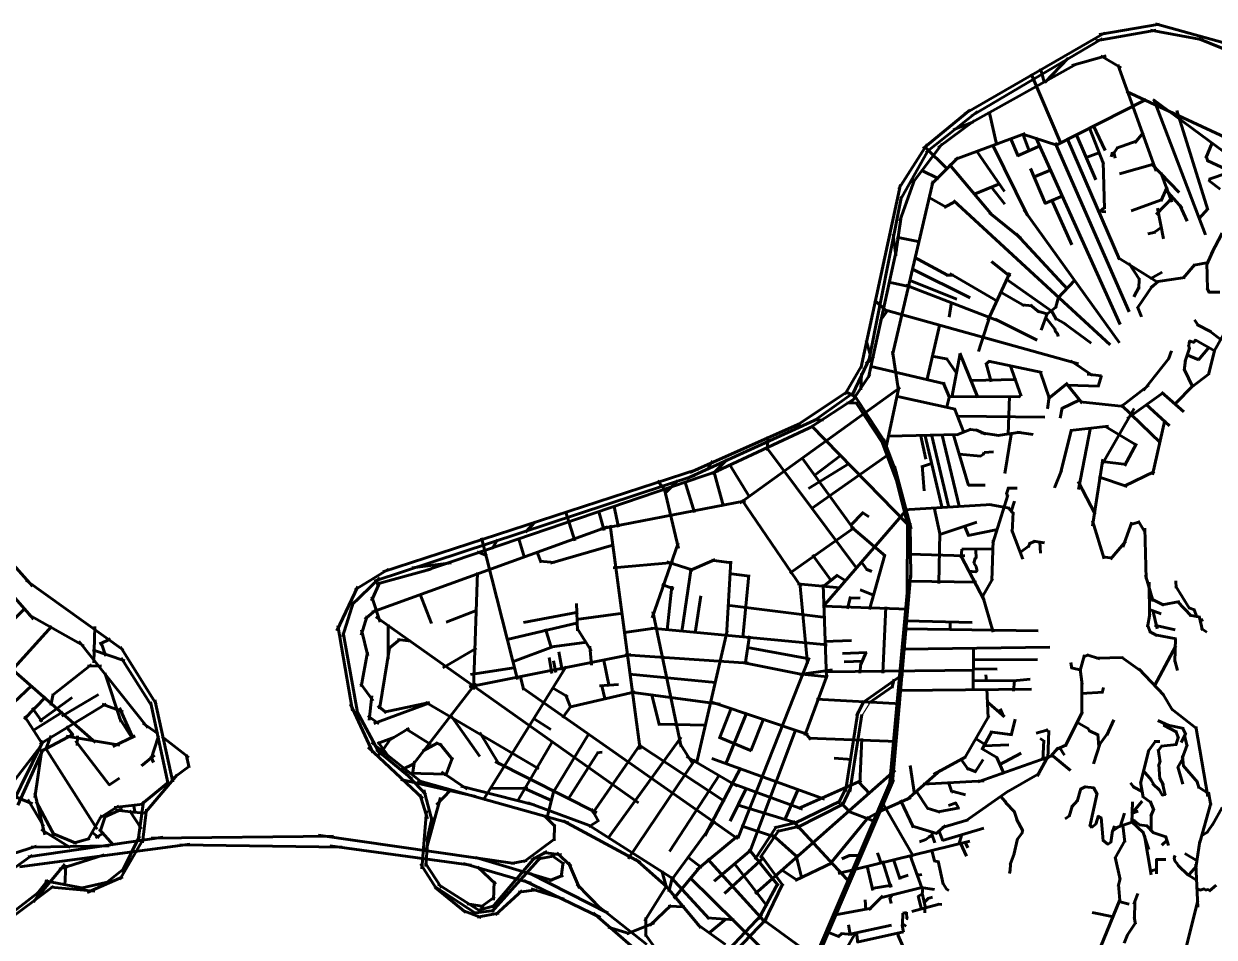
# Model space of a CAD drawing. Header units: inches. Extents: x 723419 to 759401, y 6910722 to 6968430.
# Drawn here: x 739445 to 743592, y 6944658 to 6947840 of the extents above; entities that cross this region are included whole.
import ezdxf

# ---------------------------------------------------------------- set-up
doc = ezdxf.new("R2010")
doc.units = ezdxf.units.IN
doc.header["$MEASUREMENT"] = 0
doc.layers.add('Linhas Axiais - Florianopolis', color=6, linetype='Continuous', lineweight=60)

msp = doc.modelspace()

# ---------------------------------------------------------------- linework, layer by layer
at = {"layer": 'Linhas Axiais - Florianopolis', "linetype": 'Continuous', "lineweight": 60}
for p, q in [((742721.9, 6947525.6), (743210.5, 6947808.6)), ((743179.4, 6947780.2), (743389.2, 6947818)), ((743191, 6947802.4), (743401.4, 6947838)), ((743370.1, 6947818), (743552.4, 6947783.8)), ((743387.6, 6947839.7), (743676.2, 6947759.5)), ((742745.9, 6947519.3), (743202.9, 6947788.3)), ((743536.2, 6947788.9), (744079.8, 6947567.1)), ((743001.3, 6947635.5), (743083.2, 6947720.3)), ((743096.1, 6947694.4), (743214.9, 6947728)), ((743267, 6947686.5), (743196.7, 6947728.3)), ((742738, 6947491.4), (743113.2, 6947700.7)), ((742986.1, 6947683.6), (743000.6, 6947632.5)), ((743389.9, 6947326), (743256.2, 6947697.8)), ((742953.7, 6947665.3), (743058.3, 6947420.3)), ((743823.3, 6947354.5), (743286.4, 6947603.6)), ((743039, 6947416), (743354.8, 6947576.3)), ((743378.8, 6947576.4), (743623.4, 6947395.1)), ((743561.7, 6947104.2), (743381.2, 6947575.9)), ((742577.2, 6947405), (742742, 6947539.6)), ((742586.9, 6947391.6), (742767, 6947533.8)), ((742807.5, 6947534.5), (742834.6, 6947415.5)), ((743569.3, 6947191.6), (743461.5, 6947537.7)), ((742630.2, 6947408.4), (742756.6, 6947503)), ((742681.8, 6947470.7), (742753.5, 6947498.2)), ((743155.7, 6947479.5), (743206.4, 6947351.9)), ((743169.5, 6947487), (743212.3, 6947397.8)), ((742933.5, 6947457.3), (742688.2, 6947366.8)), ((742908.9, 6947378.8), (742882.2, 6947441.6)), ((742924.8, 6947455.5), (743043.8, 6947417.1)), ((742947, 6947397.3), (742925.1, 6947456.3)), ((742970.5, 6947443.3), (743264.3, 6946792.4)), ((743080.9, 6947438), (743261.2, 6947018.4)), ((743111, 6947455.6), (743179.7, 6947296.4)), ((743251.5, 6947406.9), (743322.7, 6947432.1)), ((743314.8, 6947425.6), (743345, 6947461.1)), ((742491.7, 6947263.3), (742591.4, 6947420.3)), ((742497.6, 6947225.6), (742597.6, 6947402.9)), ((742539.6, 6947283), (742644.1, 6947421.9)), ((742582.4, 6947411.8), (742663.9, 6947332.7)), ((742861.2, 6947256), (742763.3, 6947397.1)), ((742819.3, 6947419.3), (742941.3, 6947171.9)), ((742905.9, 6947379.2), (742988.2, 6947415.4)), ((743294.8, 6946836.5), (743037.6, 6947424.5)), ((743145, 6947374.2), (743193.3, 6947391.3)), ((743232.7, 6947376), (743237.3, 6947391.3)), ((743244.6, 6947391.6), (743233.8, 6947386.4)), ((743246.9, 6947372.1), (743241.6, 6947391.7)), ((743242, 6947388.5), (743255.4, 6947409.8)), ((743584.4, 6947424.9), (743562.3, 6947371.5)), ((742606.5, 6947281.1), (742699.3, 6947373.6)), ((742818.3, 6947172.6), (742668.1, 6947351)), ((743204.5, 6947358.6), (743209, 6947195)), ((743261.6, 6947317.6), (743385.2, 6947352.4)), ((743469.5, 6947251.6), (743371.6, 6947353.1)), ((743563.2, 6947379.6), (743569.9, 6947359.8)), ((743566.8, 6947363.9), (743634, 6947332.4)), ((742570.5, 6947329.5), (742632.9, 6947299.9)), ((742951.6, 6947335.2), (743004.3, 6947212)), ((742962.6, 6947304.9), (743023.8, 6947331.2)), ((743405.6, 6947321.9), (743444, 6947218.4)), ((743639.5, 6947320), (743574.1, 6947299)), ((742360.9, 6946638.9), (742499.2, 6947280.2)), ((742470.8, 6946686), (742612.6, 6947293)), ((742496.8, 6947152.8), (742548.2, 6947299.1)), ((742753.2, 6947245.5), (742843.9, 6947282.6)), ((742862.7, 6947211.4), (742814.9, 6947272.1)), ((743405.4, 6947222.3), (743427.9, 6947270.7)), ((743479.4, 6947197.6), (743420.2, 6947263.7)), ((743573.7, 6947292.4), (743612.9, 6947263.3)), ((743577.3, 6947302.3), (743574.4, 6947290.5)), ((742387.3, 6946660), (742502, 6947238.6)), ((742658, 6947200.8), (742596.9, 6947235.9)), ((742650.8, 6947200.3), (742689.8, 6947220.5)), ((742683.1, 6947223.7), (743229.4, 6946721.5)), ((743001.3, 6947213.9), (743064.2, 6947240.6)), ((743024.6, 6947227.1), (743095.7, 6947069.4)), ((743302.4, 6947188), (743408.5, 6947226.2)), ((743388.9, 6947175.4), (743447, 6947236.2)), ((742918.4, 6947092.9), (742809, 6947181.5)), ((743261.9, 6946727.8), (742928.3, 6947192.1)), ((743214.2, 6947184.8), (743187.1, 6947186.6)), ((743210.3, 6947200.8), (743187.5, 6947180.3)), ((743415.2, 6947090.9), (743394.2, 6947198)), ((743497.8, 6947152.3), (743471.7, 6947207.5)), ((743571.1, 6947196.5), (743537.6, 6947160.8)), ((742481, 6947032.9), (742500.8, 6947168.5)), ((742473.4, 6947105.5), (742482.1, 6947030.9)), ((742565.9, 6947080), (742485, 6947096)), ((742901.3, 6947108.6), (743081.1, 6946914.9)), ((743360, 6947108.5), (743387.5, 6947114.3)), ((743380.3, 6947111.2), (743410.6, 6947132.1)), ((743619.1, 6947109.9), (743582, 6947039.4)), ((743565.6, 6947001.3), (743591.5, 6947058.7)), ((742387.7, 6946607.1), (742484.8, 6947053)), ((742546.4, 6947026.9), (742662.8, 6946963.7)), ((743255.7, 6947025.7), (743394.2, 6946939.4)), ((742741.7, 6946884.9), (742538.3, 6946986.4)), ((742879.9, 6946972.7), (742803.1, 6946805.9)), ((742816.3, 6947012.1), (742881.2, 6946959.1)), ((743331.4, 6946948.8), (743294.1, 6947006)), ((743409.8, 6946974.5), (743368.5, 6946951.2)), ((743524.6, 6947001.1), (743483.3, 6946953.3)), ((743521.3, 6946998.8), (743570.9, 6947008.7)), ((743565.9, 6947008.1), (743568, 6946915.6)), ((742533.9, 6946923.8), (742457.7, 6946939.8)), ((742695.5, 6946880.7), (742529.4, 6946947)), ((742657.8, 6946964.5), (742683.7, 6946964.5)), ((742671, 6946969.9), (742837.3, 6946872.4)), ((742865.9, 6946951.1), (743027.5, 6946837)), ((743046.2, 6946882.9), (743106.6, 6946946.5)), ((743329, 6946915.5), (743330.4, 6946953.6)), ((743370.9, 6946920.1), (743397.9, 6946942.8)), ((743388.7, 6946941), (743489.1, 6946956)), ((742517.7, 6946928.8), (742842.5, 6946804.3)), ((742846.2, 6946906.3), (742931.1, 6946857.3)), ((743039, 6946849), (743050.2, 6946891.8)), ((743311.2, 6946888.7), (743330.6, 6946924)), ((743324.5, 6946850.2), (743376.7, 6946926.7)), ((743567.1, 6946918.9), (743573.7, 6946903.8)), ((743571.5, 6946904.4), (743611.2, 6946904.4)), ((742408.1, 6946876.9), (742454.6, 6946835.1)), ((742668.7, 6946817.6), (742676.2, 6946869.8)), ((742921.7, 6946860.2), (742958.2, 6946856.8)), ((742950, 6946860.8), (742981.8, 6946835.6)), ((743008.7, 6946828.3), (743042.9, 6946855.2)), ((743337.8, 6946819.1), (743324.8, 6946853.9)), ((743591.3, 6946699.3), (743682.1, 6946860.4)), ((742428.5, 6946805), (742454.6, 6946842.4)), ((743118.3, 6946655.1), (742434.9, 6946845.1)), ((742770, 6946698.7), (742811.4, 6946825.1)), ((742974.8, 6946737.8), (742828.3, 6946810.3)), ((742976.1, 6946838.4), (743012.8, 6946828.4)), ((742988.8, 6946772.4), (743011.3, 6946832.6)), ((743037.2, 6946775.2), (743003.9, 6946817.9)), ((743022.3, 6946844.2), (743042.3, 6946808.3)), ((743074.6, 6946793.9), (743037.5, 6946814.4)), ((743523.2, 6946808.8), (743536.7, 6946787.2)), ((742590.4, 6946597.5), (742636.3, 6946793.1)), ((743039, 6946766.4), (743036.6, 6946777.2)), ((743047.2, 6946759), (743038.2, 6946767.8)), ((743162.8, 6946726.7), (743067, 6946798.5)), ((743581.3, 6946766.4), (743531.4, 6946792.6)), ((743615.3, 6946738.7), (743573.3, 6946771.9)), ((742379.2, 6946736.4), (742394.5, 6946684.6)), ((743047.8, 6946750.7), (743046.2, 6946760.4)), ((743502.6, 6946717.4), (743505.3, 6946736.1)), ((743504.8, 6946735.4), (743521.6, 6946729.1)), ((743519.3, 6946729.4), (743527.1, 6946739.2)), ((743525.5, 6946739.3), (743594.5, 6946699.6)), ((742405.9, 6946681.2), (742378.5, 6946655.3)), ((742492.3, 6946562.3), (742470.7, 6946699.1)), ((742608.7, 6946682.1), (742663.7, 6946672)), ((742677.2, 6946538.4), (742707.1, 6946691.5)), ((742768.7, 6946538), (742705.9, 6946691.9)), ((743432.5, 6946671.6), (743443.1, 6946700.4)), ((743505.4, 6946710.1), (743490.3, 6946664.6)), ((743537.7, 6946669), (743496.3, 6946686.7)), ((743505.1, 6946708.1), (743502.3, 6946720.7)), ((743573.5, 6946712.8), (743537, 6946668.6)), ((743572.2, 6946618), (743593.7, 6946705.2)), ((742305.1, 6946548.8), (742365.8, 6946651.7)), ((742331.5, 6946548.9), (742392.7, 6946678.1)), ((742652.7, 6946586.1), (742392.4, 6946647.4)), ((742658.6, 6946673.9), (742695.6, 6946621)), ((742795.4, 6946652.9), (742809.9, 6946665.5)), ((742797.2, 6946656.8), (742814.2, 6946592.2)), ((742992.1, 6946624.7), (742805.8, 6946664.4)), ((742881.2, 6946650.9), (742918.6, 6946542.8)), ((743168, 6946614.1), (743092.2, 6946665.1)), ((743433.8, 6946674.3), (743344.7, 6946562.2)), ((743491, 6946668.1), (743487.1, 6946631.6)), ((742329.9, 6946525.4), (742393.4, 6946618.7)), ((742361.1, 6946564.3), (742362.4, 6946621.8)), ((742742.5, 6946597.2), (742902.3, 6946600.7)), ((742985.3, 6946628.9), (743017.5, 6946533.2)), ((743149.4, 6946619.5), (743199.4, 6946613.5)), ((743187.2, 6946576.5), (743199, 6946615.1)), ((743486.7, 6946637.2), (743517.1, 6946573.6)), ((743510.8, 6946573.2), (743574.8, 6946621.3)), ((742497.7, 6946572.5), (741939.5, 6946169.9)), ((742132.9, 6946438.5), (742316, 6946559.7)), ((742195.9, 6946455.4), (742340.2, 6946557.9)), ((742305.7, 6946558.3), (742345.5, 6946539.4)), ((742446.4, 6946354.1), (742492.5, 6946573.3)), ((742646.9, 6946590.4), (742669.9, 6946537.7)), ((743080.2, 6946588.2), (743012.9, 6946533.4)), ((743075.1, 6946588.8), (743131.4, 6946517.9)), ((743190.9, 6946577.9), (743079.2, 6946580.4)), ((743266.7, 6946505.7), (743363.8, 6946580.8)), ((743485.7, 6946488.3), (743407.5, 6946556.9)), ((743453.6, 6946514.1), (743520.4, 6946581.5)), ((742183.5, 6946432), (742340.1, 6946534.8)), ((742312.2, 6946519.2), (742350.1, 6946518.7)), ((742444.7, 6946383.8), (742337, 6946547.5)), ((742343.5, 6946521), (742437.7, 6946378.2)), ((742689.7, 6946496.8), (742483.7, 6946542.3)), ((742669.6, 6946543.1), (742659.1, 6946501.3)), ((742914.3, 6946539.8), (742665.2, 6946540.9)), ((742873.3, 6946409.6), (742878.3, 6946542.7)), ((742918.4, 6946548.9), (742911.3, 6946537.8)), ((743010.8, 6946498.5), (743017.1, 6946540.1)), ((743123.5, 6946529.8), (743060.6, 6946500.1)), ((743124.2, 6946523.1), (743277.8, 6946506.2)), ((743414.4, 6946555.2), (743288.8, 6946464.8)), ((743436.3, 6946438.7), (743353.8, 6946515)), ((742687.4, 6946499.9), (742719.5, 6946415.7)), ((743062.2, 6946501.6), (743054.7, 6946466.2)), ((743198.7, 6946301.6), (743312.3, 6946500.1)), ((743404.8, 6946379.5), (743267.1, 6946512.2)), ((741754.4, 6946255.5), (742210.3, 6946463.8)), ((741764.7, 6946277.1), (742148.8, 6946447.8)), ((741841.7, 6946273.1), (742196.8, 6946439.3)), ((742526.7, 6946092.9), (742187.3, 6946440.9)), ((742196.6, 6946459.5), (742230.3, 6946459.6)), ((743002, 6946470), (742696.2, 6946472.9)), ((743090.2, 6946422.8), (743223.8, 6946437.7)), ((743118.4, 6946217.5), (743161.2, 6946433.3)), ((743210.3, 6946438.6), (743320.9, 6946371.5)), ((743376.2, 6946269.1), (743420, 6946458.8)), ((742036.3, 6946402.5), (742035.6, 6946353.6)), ((742439.2, 6946393.8), (742485.3, 6946274.4)), ((742455.4, 6946403.1), (742699.9, 6946409.1)), ((742586.6, 6946322.9), (742568.5, 6946409.1)), ((742644.1, 6946152.9), (742584, 6946409.1)), ((742606.5, 6946408.9), (742666.9, 6946154.2)), ((742642.2, 6946411.1), (742704.5, 6946154.9)), ((742735.5, 6946231.8), (742682.8, 6946411)), ((742695.1, 6946407.5), (742744.7, 6946427.2)), ((742739.6, 6946426.4), (742764.8, 6946424.4)), ((742760.7, 6946425.5), (742796.2, 6946410.7)), ((742841.3, 6946405.3), (742779.8, 6946414.7)), ((742837.4, 6946405.4), (742917.1, 6946417)), ((742861.7, 6946272.7), (742885.8, 6946415.6)), ((742961, 6946408.9), (742904.2, 6946417.6)), ((743055.6, 6946274.6), (743093.9, 6946426.7)), ((742030.2, 6946367.1), (742346.4, 6945942.1)), ((742486.6, 6946245.6), (742432.2, 6946388.3)), ((742790.3, 6946346.3), (742823.2, 6946348.8)), ((743321.1, 6946377.9), (743278.5, 6946300.2)), ((741844.4, 6946317.1), (741825.8, 6946286.4)), ((741844.2, 6946271.4), (741895.5, 6946322.5)), ((742334.5, 6946080.1), (742153.6, 6946329.6)), ((742178.3, 6946220.6), (742320.2, 6946308.4)), ((742457.4, 6946339.7), (742187.9, 6946150)), ((742197, 6946264.7), (742293.3, 6946338.4)), ((742571.7, 6946296.4), (742610, 6946309.4)), ((742702.9, 6946341), (742778.5, 6946333.8)), ((742777.2, 6946333.6), (742787.6, 6946340.4)), ((742787.1, 6946339.7), (742790.8, 6946346.6)), ((743167.7, 6946089.7), (743203.9, 6946323.2)), ((743285.8, 6946304.7), (743201.4, 6946314.6)), ((741782.5, 6946266.5), (740665, 6945898.4)), ((740695.3, 6945930.3), (741793.5, 6946288.1)), ((740838.3, 6945933.1), (741864.7, 6946282.6)), ((741848.4, 6946281.5), (741882.1, 6946157.9)), ((741901.8, 6946306.7), (741974.4, 6946189.5)), ((742536.1, 6946079.9), (742477.5, 6946298.9)), ((742581.8, 6946212.9), (742573.7, 6946301.1)), ((743034.9, 6946223.8), (743059.1, 6946284.2)), ((743278.4, 6946228.8), (743383.1, 6946279.6)), ((741652.3, 6946247.2), (741682.7, 6946212)), ((741722.9, 6946248.7), (741677.7, 6946204.1)), ((741747.1, 6946247), (741780.7, 6946137.2)), ((742482.6, 6946257.9), (742525.5, 6946088.8)), ((742794, 6946232.6), (742734.1, 6946232.9)), ((743117.2, 6946245.7), (743176.6, 6946131.9)), ((743188.6, 6946261.5), (743288.7, 6946228.1)), ((739474.9, 6945880.7), (739170, 6946220.8)), ((741675.4, 6946223), (741725.9, 6946011.9)), ((742872.5, 6946198.1), (742820.7, 6946030.8)), ((742874.7, 6946224.2), (742867.5, 6946201.1)), ((742867.5, 6946206.9), (742871.8, 6946194.3)), ((742905.5, 6946222.3), (742872, 6946222.3)), ((741364.9, 6946038.2), (741332.2, 6946142)), ((741467, 6946074.7), (741446.5, 6946144.6)), ((741958.5, 6946177.8), (741455.1, 6946080.3)), ((741500, 6946163.2), (741516.5, 6946086.8)), ((741945.7, 6946181.8), (742152.4, 6945878.3)), ((742229.7, 6945809.7), (742522.7, 6946150.5)), ((742510.2, 6946146.1), (742815.9, 6946165)), ((742615.6, 6946154.3), (742637.2, 6946058.4)), ((742808, 6946165), (742878.1, 6946152.1)), ((742892.5, 6946133), (742875.3, 6946153.3)), ((742895.4, 6946176.3), (742884.3, 6946140.3)), ((741225.8, 6946105.4), (741192.5, 6946069.1)), ((742323.8, 6946090.7), (742369.4, 6946138.6)), ((742388.1, 6946122.5), (742366.6, 6946137.7)), ((742521.8, 6945848.1), (742523.5, 6946102)), ((742764.3, 6946104.1), (742632.8, 6946059.1)), ((742887.9, 6946068.6), (742891.7, 6946138.6)), ((743168.1, 6946107.8), (743208.7, 6945976.3)), ((743273, 6946016.4), (743304.1, 6946103.9)), ((743299.9, 6946095.3), (743332.1, 6946104.8)), ((743326.3, 6946108.1), (743351.5, 6946067.5)), ((740657.4, 6945790.1), (741478.2, 6946087.3)), ((741487.7, 6946093.3), (741592, 6945311.9)), ((742113, 6945926.3), (742338.4, 6946084.7)), ((742445.4, 6945985.9), (742327.5, 6946087.5)), ((742534.4, 6945910.8), (742532.2, 6946099.8)), ((742632.1, 6945889.7), (742636.3, 6946066)), ((742736.6, 6946054.8), (742721.5, 6946090.7)), ((742734.7, 6946057.4), (742836.7, 6946077.8)), ((742925.2, 6945974.4), (742886.3, 6946075.6)), ((743349.5, 6946083.1), (743354.2, 6945906.4)), ((741039.2, 6946049.1), (741164.5, 6945555.6)), ((741075.8, 6946010.7), (741096.3, 6946043.4)), ((741189.1, 6945979.7), (741167.7, 6946048.9)), ((741279.8, 6945960.9), (741500.2, 6946024.2)), ((741724.3, 6946030.3), (741633.2, 6945770.4)), ((742817.2, 6945899.2), (742821.7, 6946040.5)), ((742913.8, 6945997.2), (742947.3, 6946021.6)), ((742943.7, 6946015.8), (742950.1, 6946032.5)), ((742947, 6946028.6), (742966.5, 6946037.6)), ((743000.8, 6946031.8), (742962.4, 6946037.1)), ((742986, 6945996.1), (742984.5, 6946035.6)), ((743230.4, 6945975.2), (743283.7, 6946036.9)), ((738956.6, 6945982.2), (739694.3, 6945336.7)), ((741024.4, 6946000.1), (741058.6, 6945986.6)), ((741232.4, 6946002.4), (741247.5, 6945962.2)), ((742192.8, 6945990.2), (742259.8, 6945897.1)), ((742444.5, 6945989.8), (742390.3, 6945798.9)), ((742723.1, 6945986), (742530.3, 6945992.3)), ((742712.9, 6946009.9), (742710.2, 6945979.4)), ((742710.3, 6945985.3), (742790.1, 6945832.4)), ((742712.3, 6946009.5), (742823, 6946010.2)), ((742754.5, 6945960.4), (742759.1, 6945977.9)), ((742757, 6945973.3), (742763.4, 6945981.6)), ((742761, 6946005.7), (742762.9, 6945978.1)), ((743203.1, 6945983), (743237.6, 6945977.7)), ((740597.5, 6945867.6), (740714.8, 6945940.1)), ((740672.6, 6945887.8), (740862.3, 6945940.4)), ((740797.2, 6945944.2), (740933, 6945961.9)), ((741242.7, 6945967.9), (741293.6, 6945963)), ((741498.4, 6945944.6), (741708.5, 6945963.1)), ((741776.5, 6945936), (741685, 6945965)), ((741769.6, 6945943.5), (741737.5, 6945722.5)), ((741762.9, 6945933.6), (741853.5, 6945973.2)), ((741840.8, 6945971.3), (741910.3, 6945962.4)), ((741907.7, 6945967.6), (741892.9, 6945708)), ((742360.9, 6945968.1), (742381.7, 6945938.5)), ((742379.5, 6945940.5), (742398.4, 6945932.3)), ((742753.7, 6945962.5), (742763.4, 6945946.6)), ((742759.3, 6945929.7), (742766, 6945935.7)), ((742765.7, 6945934.6), (742762.8, 6945948.1)), ((739338.2, 6945925.7), (739478.9, 6945766.1)), ((739792, 6945658.2), (739452.3, 6945901.4)), ((740583.9, 6945811.9), (740685.4, 6945910.3)), ((740656.4, 6945829.8), (740685.1, 6945895.2)), ((741025.5, 6945928.6), (741011.2, 6945520.7)), ((741900.6, 6945925), (741973.1, 6945915)), ((741971, 6945920.5), (741949.4, 6945702.3)), ((742280.5, 6945920.7), (742226.6, 6945877.7)), ((742275.2, 6945920.1), (742309, 6945898.7)), ((742535.2, 6945926.2), (742471.1, 6945195.5)), ((742763.3, 6945895.1), (742530.5, 6945898.2)), ((742760.7, 6945930.1), (742735.5, 6945933.4)), ((742783, 6945842.8), (742820.2, 6945907.4)), ((743352.4, 6945919.6), (743378.4, 6945827.4)), ((743365.3, 6945894.4), (743366.7, 6945777.2)), ((743458, 6945899.1), (743459.6, 6945874.3)), ((740608.4, 6945879.3), (740535.3, 6945725.6)), ((740865.2, 6945750.5), (740824.4, 6945855.6)), ((741667.9, 6945886.1), (741709, 6945871.7)), ((741701.7, 6945881.1), (741686.4, 6945726.9)), ((742140, 6945888.8), (742288.3, 6945875.1)), ((742147.6, 6945892), (742175.2, 6945611.2)), ((742229.6, 6945886.3), (742241, 6945560.2)), ((742358, 6945867.4), (742407.7, 6945847.7)), ((742460.4, 6945187.8), (742522.7, 6945870.2)), ((742783.4, 6945853.4), (742821.4, 6945720.5)), ((743457.1, 6945881.7), (743505.7, 6945803.1)), ((740554.9, 6945704.6), (740593, 6945826.2)), ((740685.9, 6945755.5), (740657, 6945844)), ((741370.2, 6945820.1), (741373.9, 6945725.6)), ((741802.9, 6945847.5), (741783.2, 6945718.1)), ((741895.3, 6945815), (742239.1, 6945771.7)), ((742526.8, 6945800.4), (742227.5, 6945811.4)), ((742324.7, 6945844.3), (742313.7, 6945802.3)), ((742357.9, 6945839.6), (742322.5, 6945838.9)), ((743372.3, 6945836.3), (743416.3, 6945814.5)), ((743410.1, 6945815.6), (743472.2, 6945827.4)), ((743464.2, 6945827.6), (743511.6, 6945777.2)), ((739312.7, 6945666.4), (739448.3, 6945803.2)), ((739461.9, 6945780.8), (739654.5, 6945673.4)), ((740619.7, 6945710.2), (740640.7, 6945777.3)), ((740633.2, 6945766.3), (740674.7, 6945800.4)), ((741585.7, 6945126.2), (740671, 6945773.7)), ((740916.6, 6945754.8), (741024, 6945796.6)), ((741185.2, 6945754), (741375.9, 6945790.4)), ((741368.7, 6945764.5), (741532.5, 6945787.1)), ((741636, 6945792.2), (741735.1, 6945321.3)), ((742447.5, 6945808.7), (742437.8, 6945577.1)), ((743367.3, 6945784.6), (743358.8, 6945738.3)), ((743406.9, 6945784.6), (743363.2, 6945800.2)), ((743378.2, 6945796.7), (743392.5, 6945732.1)), ((743503.6, 6945805.8), (743523, 6945798.8)), ((743505.7, 6945779.9), (743542.6, 6945773)), ((743520.1, 6945802.2), (743530.8, 6945773.6)), ((743538.8, 6945776.1), (743551.1, 6945726.4)), ((739400.2, 6945583.4), (739543.1, 6945741)), ((739689.1, 6945613.9), (739692.1, 6945740.2)), ((740590.3, 6945446.2), (740538.9, 6945743.2)), ((740621.8, 6945728.6), (740643.4, 6945637.6)), ((740714.2, 6945626.4), (740714, 6945747.5)), ((741128.4, 6945695.4), (741374.8, 6945752.8)), ((741262.4, 6945732.1), (741283.2, 6945663.7)), ((741370.8, 6945735.3), (741422.7, 6945654.8)), ((741537.6, 6945719.5), (741651.1, 6945735.8)), ((741630.4, 6945734.9), (742243.7, 6945675.9)), ((742516.6, 6945732.4), (742978.3, 6945725.3)), ((742748.6, 6945753.6), (742517.6, 6945759.8)), ((742672.2, 6945759.9), (742671.9, 6945726.6)), ((743358.7, 6945746.4), (743369.1, 6945718.4)), ((743455.7, 6945728.5), (743383.4, 6945744.6)), ((743553.1, 6945764.4), (743540, 6945758.2)), ((743566, 6945720.7), (743545.5, 6945734)), ((739636.4, 6945689.4), (739876.5, 6945387)), ((739708, 6945678.4), (739746.5, 6945697.1)), ((739730.9, 6945637.3), (739712.9, 6945686.5)), ((740609.8, 6945427.9), (740556.9, 6945719.9)), ((740715.7, 6945662.7), (740755.5, 6945696.5)), ((740746.1, 6945694.4), (740793.5, 6945689.7)), ((741275.7, 6945667.7), (741406, 6945686.1)), ((741788.5, 6945263.2), (741894.8, 6945725.3)), ((741972.7, 6945707.3), (741958.1, 6945607.9)), ((742328.6, 6945691), (742233.4, 6945688.3)), ((743366, 6945722.8), (743392, 6945708.8)), ((743385.6, 6945710.9), (743458.8, 6945697.1)), ((743457, 6945698.5), (743454.6, 6945616.7)), ((739684.7, 6945658.7), (739796.8, 6945620.4)), ((739907.2, 6945468.7), (739781.2, 6945669.7)), ((740642.1, 6945651.2), (740620, 6945529.9)), ((740720.2, 6945673.3), (740683.4, 6945451.8)), ((740904.6, 6945596.4), (741021.3, 6945664.6)), ((741147.2, 6945617.4), (741290.6, 6945670.8)), ((741308.6, 6945651.5), (741320.2, 6945588.5)), ((741416.4, 6945672), (741422.2, 6945606)), ((742180.7, 6945627.3), (741965.3, 6945666.8)), ((742296.5, 6945645.9), (742381.2, 6945649.9)), ((742379.5, 6945650.4), (742359.6, 6945606.1)), ((742510, 6945661.1), (743018.8, 6945668.2)), ((742751.7, 6945516), (742753.6, 6945668.8)), ((743384.1, 6945533.1), (743458.1, 6945673)), ((739543.6, 6945500.1), (739680.7, 6945607.6)), ((739667, 6945601.5), (739715.2, 6945603.1)), ((739891.4, 6945462.3), (739784.5, 6945630.6)), ((740996.5, 6945529.7), (741560.9, 6945642.9)), ((741274.6, 6945632.1), (741283.8, 6945576.5)), ((741290.1, 6945620.3), (741298, 6945580.3)), ((741464.6, 6945627.8), (741483.6, 6945531.3)), ((741539.3, 6945641.4), (741969.7, 6945612.1)), ((742180.4, 6945631.4), (741931.8, 6945001.8)), ((741947.9, 6945615.3), (742163, 6945571.6)), ((742303.1, 6945617.4), (742367.6, 6945619.8)), ((742361, 6945610.7), (742357, 6945577.3)), ((742975.6, 6945625.5), (742751.7, 6945624.1)), ((743092, 6945614.4), (743095.9, 6945593.2)), ((743124.8, 6945587.5), (743139.5, 6945641.4)), ((743136.5, 6945634.8), (743153.6, 6945641.5)), ((743147.3, 6945641.6), (743192.9, 6945627.5)), ((743181.3, 6945629.6), (743274.6, 6945631.8)), ((743268.5, 6945633.4), (743341.8, 6945581.3)), ((743454.2, 6945622.1), (743463.2, 6945586.8)), ((739727.6, 6945578.6), (739783.6, 6945406.5)), ((741000.7, 6945573), (741158.8, 6945597.6)), ((741334.5, 6945600.4), (741045.1, 6945135.7)), ((741174.3, 6945568.4), (741186.4, 6945518.6)), ((741554.7, 6945574.7), (741854.8, 6945545)), ((742144.4, 6945574.8), (742243.9, 6945565.4)), ((742146.4, 6945573.2), (742262, 6945588.8)), ((742243.8, 6945570.7), (742165.9, 6945360)), ((742237.2, 6945582.6), (742756.7, 6945588.3)), ((742507.9, 6945574.7), (742363.3, 6945471.8)), ((742835.1, 6945591.2), (742751.8, 6945593.1)), ((742796.1, 6945572), (742798.3, 6945549.9)), ((743094.5, 6945596.2), (743127.7, 6945588.6)), ((743124.7, 6945591.8), (743131.3, 6945538.1)), ((743329, 6945592.2), (743416.2, 6945501.1)), ((739204.3, 6945283.2), (739474.1, 6945535.3)), ((740618.3, 6945542), (740662, 6945481.8)), ((740799.9, 6945258.8), (741019.7, 6945542.7)), ((741931.8, 6945000.3), (741182.5, 6945526.8)), ((741287, 6945527), (741340.1, 6945494.9)), ((741515.9, 6945538.2), (741450, 6945533.2)), ((741456.9, 6945537.7), (741470.4, 6945485)), ((742386.1, 6945471.9), (742472.8, 6945532.6)), ((742477.1, 6945556.2), (742468.8, 6945525.9)), ((742955.3, 6945521.4), (742495.8, 6945517.7)), ((742902.4, 6945551.7), (742750, 6945551)), ((742804.3, 6945420.6), (742799.3, 6945524)), ((742950.8, 6945556.2), (742892.2, 6945550.9)), ((742895.5, 6945552.4), (742892.3, 6945514.9)), ((743130.1, 6945435), (743130.8, 6945549.5)), ((743206.4, 6945527.5), (743200.9, 6945509)), ((739446.3, 6945417.3), (739521.3, 6945495.2)), ((739613, 6945492.7), (739499, 6945409.9)), ((739538.8, 6945464.8), (739547.3, 6945506)), ((739577.6, 6945427.3), (739704.6, 6945502.8)), ((739947.2, 6945190.9), (739885.8, 6945478.1)), ((739964.5, 6945198.5), (739901.2, 6945484.5)), ((740657.5, 6945499.2), (740647.8, 6945414.5)), ((741331.8, 6945503.5), (741351, 6945457.1)), ((741344.8, 6945459.7), (741574.7, 6945512.3)), ((741559.4, 6945511.1), (741870.6, 6945469.5)), ((741631.5, 6945505.6), (741659.4, 6945395.9)), ((742206.4, 6945486.6), (742499.9, 6945471.3)), ((742346.1, 6945429.3), (742372.8, 6945481.2)), ((742799.2, 6945478.5), (742861.2, 6945425.2)), ((743129.1, 6945507), (743204.3, 6945512)), ((743414, 6945503.8), (743446.5, 6945449.2)), ((739474.1, 6945456.7), (739508.6, 6945408.7)), ((739475, 6945377), (739581.3, 6945442.4)), ((739500.6, 6945330.8), (739732.3, 6945471.1)), ((739717.7, 6945470.1), (739790.8, 6945443)), ((739778.5, 6945457), (739825.6, 6945349.6)), ((740582.8, 6945469.2), (740660.8, 6945300.8)), ((740687.6, 6945291.6), (740603.6, 6945447.7)), ((740664.7, 6945402), (740859.5, 6945474)), ((740678.7, 6945464), (740708, 6945439.1)), ((740698.7, 6945441.9), (740857.9, 6945476)), ((741239.1, 6945244), (740844.5, 6945477.2)), ((741321.3, 6945421.7), (741353, 6945465.5)), ((742177, 6945363.6), (741841.7, 6945476.5)), ((741867.8, 6945350.9), (741910, 6945458.2)), ((741890.3, 6945261.8), (741964, 6945440.8)), ((742350.7, 6945442.3), (742306.9, 6945165.7)), ((742845.9, 6945452.9), (742857.7, 6945427.2)), ((743072.7, 6945323.6), (743132.6, 6945442.7)), ((743443.7, 6945452.4), (743529.7, 6945384.7)), ((739447.9, 6945427.9), (739510.2, 6945330.8)), ((739822.3, 6945351.2), (739775.6, 6945424.4)), ((739859.8, 6945403.3), (739912.7, 6945366.4)), ((740643.1, 6945428.9), (740682.1, 6945401.6)), ((741033.6, 6945286.8), (740929.6, 6945433.7)), ((741280.6, 6945381.6), (741218.8, 6945420.9)), ((741656.4, 6945400), (741821, 6945396.9)), ((741977.1, 6945307.1), (742022.9, 6945420.9)), ((742322.1, 6945164), (742363.7, 6945433.8)), ((742807.3, 6945430.5), (742724.5, 6945284.9)), ((742898.4, 6945417.5), (742884.5, 6945360.9)), ((743112.7, 6945406.9), (743154.2, 6945383.2)), ((743242.3, 6945415.1), (743217, 6945361.7)), ((743395.6, 6945413.3), (743433.3, 6945394.9)), ((743414.4, 6945394.7), (743424.7, 6945400.4)), ((743461.2, 6945372.7), (743414.5, 6945396.6)), ((743425, 6945397.4), (743485.2, 6945385.2)), ((739504, 6945305), (739617.8, 6945365.7)), ((739519.9, 6945310.2), (739540.6, 6945360.6)), ((739592.6, 6945358.3), (739779.9, 6945326.5)), ((739593, 6945391.5), (739617.3, 6945361.7)), ((739631.5, 6945359.1), (739631.1, 6945326.2)), ((739755.6, 6945322.1), (739832.4, 6945358.8)), ((739887.1, 6945276.3), (739914.4, 6945358.3)), ((739926.1, 6945356.9), (740019.2, 6945284.2)), ((740677.4, 6945332.5), (740736.3, 6945354.5)), ((740716.5, 6945343.6), (740787, 6945386.1)), ((740776.2, 6945383.4), (740862.3, 6945329.6)), ((741033.5, 6945370.4), (741100.9, 6945259.4)), ((741288.7, 6945162), (741414.6, 6945368.5)), ((741479.7, 6945001.4), (741734.3, 6945354.5)), ((741979.8, 6945307.5), (741865.9, 6945355.2)), ((742134.5, 6945382.5), (741972.9, 6944952.1)), ((742164.9, 6945371.9), (742185.9, 6945346.7)), ((742782.5, 6945310.8), (742816.7, 6945374.7)), ((742889.4, 6945362.7), (742810.2, 6945373.6)), ((742971.5, 6945368.9), (743013.6, 6945380.3)), ((743005.4, 6945381), (743017.2, 6945372.3)), ((743012, 6945278.8), (743015.5, 6945378)), ((743151.5, 6945386), (743158.3, 6945374.9)), ((743154.6, 6945378.4), (743188.5, 6945362)), ((743186.6, 6945364.6), (743190.2, 6945320.7)), ((743220.3, 6945367.1), (743189.5, 6945325.6)), ((743467.2, 6945350.5), (743457.8, 6945376.6)), ((743458.3, 6945327.2), (743466.8, 6945357.1)), ((743492.9, 6945368.3), (743476.7, 6945336.3)), ((743481.5, 6945386.8), (743493.1, 6945364.4)), ((743487.8, 6945358.9), (743497.5, 6945322.8)), ((743527.2, 6945391.6), (743569.1, 6945148.6)), ((739506.5, 6945326.6), (739390.1, 6945176.3)), ((739512.4, 6945341.8), (739396.1, 6945105.8)), ((739512.1, 6945313.3), (739423.9, 6945117.3)), ((739518.8, 6945318.3), (739700.1, 6945034.5)), ((739742.9, 6945187.4), (739624.8, 6945341.4)), ((740834.7, 6945140.8), (740644.9, 6945320.2)), ((740655.9, 6945336.6), (740833.6, 6945195.3)), ((740719.9, 6945281.6), (740678.7, 6945338.7)), ((740722.8, 6945348.5), (740695.5, 6945309.4)), ((740887.7, 6945334.6), (740834.1, 6945305.8)), ((740880.5, 6945334.5), (740901.1, 6945326.5)), ((740893.6, 6945332), (740939.4, 6945276.3)), ((741164.7, 6945131.6), (741288.1, 6945341.5)), ((741425.5, 6945088.7), (741592.7, 6945330.2)), ((741886.5, 6945130.5), (741587.1, 6945328.2)), ((741728.7, 6945334.6), (741775.2, 6945261.8)), ((742178.7, 6945351.8), (742487, 6945339.5)), ((742364.3, 6945350.5), (742357.7, 6945192.2)), ((742801.2, 6945324.5), (742760.4, 6945350.3)), ((742834.7, 6945284.3), (742783.1, 6945313.9)), ((742875.8, 6945327.9), (742788.9, 6945324.6)), ((742985.6, 6945350.3), (742999.1, 6945340.5)), ((742997.6, 6945344.8), (742994.9, 6945273.4)), ((743021.2, 6945287), (743047.8, 6945317.4)), ((743041.5, 6945312.3), (743077.1, 6945328.1)), ((743069.9, 6945292.2), (743052.8, 6945319.1)), ((743171.2, 6945261.8), (743193.9, 6945334)), ((743360.9, 6945303.5), (743386.5, 6945340.5)), ((743402.7, 6945339.5), (743382.6, 6945339.5)), ((743396, 6945307.6), (743408.7, 6945324.4)), ((743403.3, 6945267.5), (743396.6, 6945313)), ((743405.7, 6945322.8), (743461, 6945329.5)), ((743497.3, 6945328.2), (743479.5, 6945280.7)), ((739483.4, 6945143.2), (739507.8, 6945311.3)), ((739854.6, 6945254.4), (739899.9, 6945292.5)), ((739896.5, 6945266.8), (739887.6, 6945288.9)), ((740010.3, 6945294.2), (740021.5, 6945247.4)), ((740673, 6945310.1), (740796.3, 6945209)), ((740806.3, 6945271), (740798.8, 6945225.9)), ((740937.7, 6945283.7), (740913.7, 6945218.7)), ((741340.6, 6945138.5), (741446.2, 6945302.8)), ((741440.8, 6945300.6), (741459.3, 6945302.6)), ((741549.8, 6944930.7), (741783.1, 6945276.8)), ((741753.2, 6945287.6), (741929.8, 6945184.4)), ((742234, 6945138.8), (741841.8, 6945280.9)), ((742267.4, 6945282.1), (742329.8, 6945277.4)), ((742726.4, 6945286.7), (742613.9, 6945224.9)), ((742707.8, 6945280.6), (742735.9, 6945240.8)), ((742787.3, 6945276.5), (742758.1, 6945232.2)), ((742769, 6945198.6), (743026.5, 6945290.2)), ((742832.8, 6945286.1), (742859.5, 6945225.4)), ((742919.1, 6945298.7), (742842.4, 6945258.7)), ((743013.4, 6945289), (742974.9, 6945219.3)), ((743090.6, 6945238.1), (743024, 6945294.5)), ((743334.8, 6945193.9), (743363.5, 6945310.3)), ((743397.2, 6945252.3), (743403.6, 6945272.4)), ((743464.1, 6945248.1), (743482.7, 6945279.9)), ((743480.7, 6945289.7), (743485.1, 6945252.1)), ((739965.2, 6945211.8), (740022.9, 6945254.4)), ((740803.8, 6945262.2), (740762.8, 6945241.6)), ((740845.8, 6945154.5), (740768.8, 6945235.8)), ((740989, 6945173.3), (740899.7, 6945233.6)), ((741440.7, 6945091.6), (741087, 6945270.3)), ((741943.1, 6945249.5), (741816.8, 6945011.3)), ((742479.7, 6945239.7), (741993.1, 6944809.5)), ((742521.2, 6945136.1), (742637.6, 6945239.6)), ((742532.7, 6945256), (742547, 6945156.5)), ((742730.3, 6945247.1), (742761.3, 6945233.8)), ((742867, 6945162.4), (742984.6, 6945229.3)), ((743344.2, 6945238.9), (743372.6, 6945205.4)), ((743402.5, 6945207.9), (743398.4, 6945261)), ((743482.6, 6945191.2), (743464.3, 6945251.9)), ((743482.9, 6945256.2), (743533, 6945198.3)), ((739778.5, 6945212.2), (739741.2, 6945187.6)), ((739851.9, 6945117.5), (739949.5, 6945198.3)), ((739978.7, 6945223.9), (739864.6, 6945087.7)), ((740758.4, 6945207.2), (741019.1, 6945148.2)), ((740784.6, 6945228.9), (740915, 6945226)), ((741342.7, 6945056.2), (740815.8, 6945203.5)), ((741694.4, 6944956.9), (741868.1, 6945223.1)), ((742156.9, 6945104.2), (741906.1, 6945195.2)), ((742143.4, 6945106), (742363.1, 6945203.4)), ((742198.9, 6944580.9), (742463.8, 6945200)), ((742205.6, 6944575.7), (742474, 6945206.2)), ((742352.7, 6945199.7), (742392.4, 6945157.2)), ((742577.7, 6945190.5), (742789.7, 6945202.8)), ((742666, 6945197.4), (742677.6, 6945162.9)), ((743299.6, 6945195.4), (743312.4, 6945178.5)), ((743343.7, 6945146.1), (743335, 6945198.3)), ((743370.2, 6945209.6), (743382, 6945187)), ((743377.1, 6945192.9), (743402.4, 6945169.2)), ((743415.3, 6945187.1), (743401, 6945212.9)), ((743420.5, 6945152.8), (743411.9, 6945193.9)), ((743531.3, 6945202.2), (743539.6, 6945176.2)), ((739394.2, 6945155.8), (739474.9, 6945123)), ((739483.6, 6945159.1), (739518.7, 6945014.4)), ((740851.6, 6945070.6), (740823.9, 6945156.2)), ((740866.9, 6945061.8), (740838.1, 6945170.7)), ((740930.9, 6945170.2), (740882.8, 6945119.2)), ((741222.4, 6945119.3), (740967.1, 6945184.6)), ((741201.1, 6945175.5), (741068, 6945177.6)), ((741285.9, 6945133.3), (741184.8, 6945178.5)), ((741292.9, 6945173.1), (741268.5, 6945075.2)), ((741905.7, 6945061.8), (741962.3, 6945177.9)), ((742096.2, 6945066.5), (742143.1, 6945176.4)), ((742281.7, 6945122.7), (742312.4, 6945182.7)), ((742295.4, 6945115.6), (742324.8, 6945176.9)), ((742552.4, 6945169.1), (742595, 6945104.1)), ((742676.8, 6945163.3), (742683.4, 6945165.6)), ((742724.8, 6945154.1), (742681.9, 6945165.5)), ((742726.5, 6945062.7), (742874.1, 6945167)), ((742846.8, 6945149.3), (742864.8, 6945130)), ((743114.2, 6945130.5), (743127.2, 6945175.9)), ((743125.5, 6945173.3), (743144.2, 6945182.8)), ((743140.9, 6945182.1), (743173.6, 6945178)), ((743183.6, 6945159.8), (743158.1, 6945043.8)), ((743171.5, 6945179.2), (743183.8, 6945156)), ((743307.7, 6945182.5), (743341.9, 6945163.8)), ((743371.3, 6945126.8), (743340.1, 6945149.7)), ((743397.2, 6945176.2), (743411.6, 6945151.6)), ((743408.9, 6945153.1), (743421.7, 6945155.1)), ((743536.2, 6945181.9), (743575.7, 6945156.1)), ((743571.9, 6945162.6), (743580.2, 6945117.2)), ((739514.6, 6945043.8), (739459, 6945138.1)), ((739488.1, 6945130.9), (739552.2, 6945011.3)), ((739708.7, 6945072.6), (739775.8, 6945115.8)), ((739725.4, 6945075.8), (739788.3, 6945105.2)), ((739759.2, 6945109.6), (739859.7, 6945120.9)), ((739832.8, 6945089.2), (739827.3, 6945120.9)), ((739843.1, 6944996.1), (739862.1, 6945130.3)), ((740896.8, 6945144.2), (740846.6, 6944962.5)), ((741424.8, 6945043.1), (741201.6, 6945125.8)), ((741422.5, 6945105.1), (741447.7, 6945059.3)), ((742139.1, 6945055.2), (741930, 6945119.5)), ((742291.1, 6945132.8), (742128.5, 6945053.8)), ((742136.2, 6945039.3), (742301.7, 6945122.5)), ((742292.6, 6945125.4), (742322.6, 6945093.3)), ((742423.7, 6945094.5), (742534.5, 6945144.1)), ((742543.7, 6944939.2), (742436.5, 6945125.8)), ((742498.6, 6945135.4), (742543.8, 6945039.8)), ((742591.7, 6945106.9), (742636.7, 6945093.7)), ((742629.5, 6945094.2), (742703.9, 6945108)), ((742666.4, 6945116.4), (742693.2, 6945126.3)), ((742690.7, 6945127.1), (742702.2, 6945106.8)), ((742863.4, 6945132.1), (742867.6, 6945122.8)), ((742866, 6945125.5), (742896.3, 6945094.8)), ((743086.6, 6945078.9), (743098.2, 6945118.3)), ((743094.2, 6945111), (743116.8, 6945134.9)), ((743340.6, 6945132.1), (743303.7, 6945088.2)), ((743306.8, 6945130), (743305, 6945056.5)), ((743381.2, 6945100), (743368.7, 6945131.5)), ((743370.9, 6945079.4), (743381.2, 6945104.8)), ((743579.9, 6945124.3), (743541.2, 6944987.8)), ((743618.9, 6945109.8), (743585.8, 6945049.7)), ((739668.3, 6944996.8), (739716.5, 6945082.6)), ((739710.4, 6945026.1), (739729.9, 6945081.3)), ((739763.9, 6945100.4), (739861.5, 6945089.8)), ((739854.5, 6945035.6), (739813.3, 6945099.3)), ((739858.2, 6944986.4), (739872.3, 6945103.8)), ((740848, 6945098.4), (740831, 6944896.2)), ((740849.2, 6944993.9), (740867.3, 6945076.6)), ((741296.4, 6945043.6), (741258.1, 6945082)), ((741593.5, 6944918), (741323.9, 6945063.2)), ((741448.7, 6945065.6), (741413.3, 6945042.5)), ((741700.4, 6944854.9), (741852.5, 6945063.5)), ((742387.7, 6945076.6), (742254, 6944913)), ((742315.4, 6945097.5), (742407.1, 6945062.6)), ((742378.4, 6945069.1), (742419.3, 6945092.2)), ((742734.5, 6945066.5), (742644.1, 6945039.6)), ((742895.1, 6945096.9), (742904.9, 6945065.3)), ((742903.3, 6945068.6), (742924.6, 6945028.6)), ((743071.9, 6945070.8), (743088.6, 6945081.5)), ((743179.1, 6945051.4), (743188.8, 6945081.9)), ((743186.7, 6945079.6), (743199.4, 6945073.1)), ((743198.3, 6945075.4), (743204.6, 6944994.1)), ((743278.5, 6945090.2), (743264, 6945041.8)), ((743327, 6945096.6), (743303.9, 6945089.2)), ((743304.4, 6945070.4), (743333.3, 6945048.2)), ((743372.2, 6945028.1), (743372.2, 6945086.9)), ((739505.6, 6945033), (739606.4, 6944970.2)), ((739680.3, 6945024.7), (739707.6, 6945004.3)), ((739757.2, 6944978.5), (739707.6, 6945034.3)), ((741294.1, 6945050.5), (741292.1, 6944993.9)), ((741710, 6944858.4), (741413.3, 6945048.2)), ((741944, 6945046.3), (742063.6, 6945006.3)), ((742066.3, 6945043.6), (741991.4, 6944928.7)), ((742076, 6945032.5), (742010, 6944934.7)), ((742058.2, 6945038.6), (742140.7, 6945058.2)), ((742067.7, 6945026), (742149.6, 6945044.2)), ((742324.5, 6944845.6), (742124.6, 6945061.7)), ((742624.9, 6945018.9), (742537.3, 6945045.8)), ((742606.6, 6945010.2), (742612, 6945026.2)), ((742622.4, 6945017.7), (742655.9, 6945047.4)), ((742632.5, 6945029.5), (742646.3, 6944993.2)), ((742644.7, 6944994.4), (742789.2, 6945038.2)), ((742923.3, 6945032.3), (742922.3, 6945018.9)), ((743157.8, 6945047.8), (743165.5, 6945040.3)), ((743163.8, 6945040.6), (743180.3, 6945053.4)), ((743232, 6944987.7), (743237.1, 6945028.9)), ((743235.7, 6945026.7), (743266.7, 6945046.8)), ((743244.8, 6945045.7), (743235.9, 6945022.7)), ((743251.7, 6945039.5), (743319, 6945063.2)), ((743280.7, 6944989.5), (743272.9, 6945048.6)), ((743345.1, 6945021.1), (743303.4, 6945060.8)), ((743330.2, 6945049.2), (743358.6, 6945045.8)), ((743363.7, 6944963.1), (743342.7, 6945025.7)), ((743355.2, 6945047.3), (743380.3, 6945021)), ((743377.8, 6945022.2), (743423.4, 6945008)), ((743547.5, 6945011.6), (743569.7, 6945025.3)), ((743565.5, 6945022), (743590.7, 6945057.1)), ((740024.6, 6944982.1), (739429.4, 6944903.4)), ((739930.1, 6945006.7), (739460.2, 6944938.3)), ((739542.6, 6945020.6), (739630, 6944983.8)), ((739616.3, 6944985.7), (739674.7, 6945002)), ((739695.2, 6945003.8), (739723.3, 6945021.3)), ((739779.9, 6944859.4), (739863.2, 6945002.5)), ((739785.9, 6944884.5), (739848.1, 6945009.9)), ((740523.7, 6945010.2), (739888.8, 6945003.3)), ((740469.8, 6945013.7), (741155.3, 6944914.7)), ((740845.3, 6944904), (740853.3, 6945018)), ((741295.9, 6945001.4), (741186.4, 6944920.3)), ((741789.8, 6944892.4), (741932.6, 6945011.1)), ((742054, 6945012.9), (742142.3, 6944934.8)), ((742281.9, 6944879.5), (742740.7, 6944991.9)), ((742564.4, 6944989.8), (742586.9, 6944998.4)), ((742585.5, 6944997.5), (742597.4, 6945006.9)), ((742595.8, 6945006), (742610.6, 6945012.8)), ((742607.9, 6945016.3), (742618, 6944987.2)), ((742713, 6945016.1), (742701.6, 6944980.6)), ((742728.2, 6944940.4), (742708.3, 6944985.5)), ((742732.9, 6944969.6), (742724, 6944989.2)), ((742906.7, 6945000.9), (742894, 6944945.4)), ((742923.1, 6945021.1), (742905.8, 6944998.9)), ((743203.3, 6944996.3), (743221.8, 6944980.6)), ((743219.8, 6944980.5), (743233.8, 6944989.9)), ((743245.9, 6944932.6), (743281.9, 6944996.4)), ((743372.4, 6944875.4), (743348.2, 6945011.9)), ((743409.5, 6944978.9), (743427.4, 6944996.3)), ((743421.5, 6945010.6), (743432.6, 6944977.6)), ((743541.9, 6944991.9), (743527.4, 6944899.9)), ((738789.5, 6944454.6), (739474.5, 6944943.9)), ((739376.9, 6944938.5), (739488.7, 6944974.8)), ((739470, 6944971.6), (739742.7, 6944976.6)), ((739568.6, 6944894.9), (739724.5, 6944945)), ((740553.9, 6944971.8), (739988.8, 6944979.9)), ((740511, 6944975.8), (741002.7, 6944909.2)), ((741267.8, 6944956.1), (741211.8, 6944926.8)), ((741232.3, 6944929.2), (741296.3, 6944941.5)), ((741253.6, 6944953.5), (741317.6, 6944944.5)), ((741280.4, 6944944.3), (741327.1, 6944912.9)), ((741301.3, 6944951.4), (741351.1, 6944905.4)), ((741849.9, 6944853.5), (741978.9, 6944962)), ((741970.6, 6944964), (742074.2, 6944837)), ((742012.6, 6944943.1), (742090.2, 6944836.3)), ((742134.3, 6944945.5), (742154.8, 6944862.6)), ((742294.5, 6944930.5), (742321.1, 6944942.6)), ((742319, 6944942.3), (742356.2, 6944942.6)), ((742419.1, 6944951.8), (742432.2, 6944912.4)), ((742572.6, 6944829.7), (742532.2, 6944942.9)), ((742608.3, 6944960.9), (742616.8, 6944922.4)), ((742881.2, 6944911.7), (742894.6, 6944947.8)), ((743455.7, 6944942.8), (743452.5, 6944935.9)), ((743489.3, 6944949.8), (743531.9, 6944924.4)), ((739478.7, 6944780.9), (739588.2, 6944912.2)), ((739591.3, 6944908.4), (739587.3, 6944836.7)), ((740827.2, 6944913.2), (740882.9, 6944826.3)), ((740899.7, 6944829.7), (740843.5, 6944917.3)), ((741212.5, 6944845.7), (740976, 6944914.9)), ((741286.5, 6944855.1), (741019.3, 6944935.6)), ((741025.2, 6944903.5), (741089.2, 6944842.9)), ((741245, 6944936.1), (741074.8, 6944746.2)), ((741075.9, 6944761), (741225, 6944935.3)), ((741142.8, 6944914.8), (741197.4, 6944925.6)), ((741323.8, 6944919.9), (741316.3, 6944866.6)), ((741342.8, 6944917.8), (741381, 6944829.1)), ((741575.3, 6944930.3), (741685.4, 6944833.5)), ((741709.7, 6944792.7), (741800.2, 6944901.9)), ((741756.7, 6944938.4), (741807.3, 6944899.7)), ((742022.5, 6944715.2), (741827, 6944931.2)), ((741885.8, 6944810.3), (742022.4, 6944935.4)), ((742033.9, 6944765.5), (741918.3, 6944916.9)), ((742131.9, 6944855.6), (742262.6, 6944918.5)), ((742382.5, 6944905.6), (742402.5, 6944821.1)), ((742464.7, 6944831.4), (742436.6, 6944923.9)), ((742498.1, 6944858.4), (742474.6, 6944928.1)), ((742615.4, 6944923.9), (742632.2, 6944920.2)), ((742630.2, 6944922.8), (742647.3, 6944843)), ((742881.5, 6944913.2), (742880.8, 6944888.9)), ((743263.6, 6944858.5), (743246.4, 6944936.7)), ((743422.9, 6944928.4), (743388.8, 6944929.1)), ((743391, 6944929.3), (743391, 6944878.2)), ((743452.3, 6944932.7), (743454, 6944923.4)), ((743453.1, 6944938.1), (743452.4, 6944931.4)), ((743453.3, 6944925), (743463, 6944913.8)), ((743461.6, 6944916.1), (743467.1, 6944905.4)), ((743465.8, 6944907.5), (743500.4, 6944874.4)), ((743503.8, 6944876.2), (743529.2, 6944904.7)), ((743534.5, 6944762.4), (743527.2, 6944911.8)), ((739485.9, 6944802.5), (739530.1, 6944857)), ((739665.9, 6944813.4), (739789.4, 6944868.4)), ((739730.6, 6944845.6), (739794.9, 6944896.7)), ((741480.3, 6944741.9), (741208.8, 6944880.3)), ((741275.4, 6944854.1), (741323.3, 6944873.9)), ((741667.9, 6944889.6), (741683.5, 6944830.8)), ((741704.5, 6944868.3), (741691.8, 6944816.4)), ((741699.2, 6944866.8), (741832.4, 6944721.4)), ((741765, 6944865.9), (742151.3, 6944486)), ((742138.7, 6944856.3), (742084.6, 6944892.9)), ((742525.3, 6944873.9), (742494.1, 6944863.1)), ((742562.2, 6944873.4), (742553.2, 6944881.2)), ((742572.6, 6944876), (742559.9, 6944874.4)), ((742878.1, 6944879.3), (742881.1, 6944891.3)), ((743257.2, 6944834.3), (743263.7, 6944862.3)), ((743369.8, 6944888.1), (743391.9, 6944894.8)), ((743499.6, 6944875), (743532.3, 6944855.7)), ((743504.6, 6944878.3), (743504.1, 6944871.4)), ((739348.9, 6944701.4), (739504.7, 6944820.7)), ((739367.9, 6944701), (739547.8, 6944835.6)), ((739518.7, 6944854.6), (739658.9, 6944827.6)), ((739539.4, 6944832.7), (739692, 6944818.3)), ((739639.3, 6944828.1), (739741.5, 6944851.2)), ((741021.3, 6944739.1), (740874.6, 6944835.8)), ((740984.7, 6944743.7), (740878.4, 6944831.3)), ((741036.4, 6944747.7), (740887.5, 6944842.5)), ((741083.6, 6944853.5), (741081.6, 6944787)), ((741088.1, 6944735.5), (741180.6, 6944820.2)), ((741232.5, 6944823.4), (741167.9, 6944814.5)), ((741186.9, 6944855), (741454, 6944726)), ((741212.7, 6944826.1), (741326.8, 6944789.9)), ((741370.9, 6944843), (741457.8, 6944754.6)), ((741684.5, 6944838.5), (741607.5, 6944713.6)), ((741803.3, 6944691.1), (741676.7, 6944842.2)), ((742071.3, 6944844.5), (742004.1, 6944720.2)), ((742023.1, 6944708), (742089.1, 6944844.9)), ((742397.3, 6944827.2), (742469.7, 6944839.3)), ((742429, 6944795.3), (742573.5, 6944831.4)), ((742617.5, 6944823.7), (742569.9, 6944830.6)), ((742574.2, 6944807.6), (742576.9, 6944830)), ((742646.5, 6944845.6), (742659.8, 6944824)), ((742667.4, 6944820.4), (742658, 6944826.2)), ((743263.3, 6944786.1), (743257.9, 6944841)), ((743528.4, 6944827.8), (743544.7, 6944821.4)), ((743543.1, 6944821.4), (743556.6, 6944826.6)), ((743554.4, 6944827), (743562.3, 6944821.8)), ((743561.1, 6944822.1), (743569.5, 6944824.3)), ((743567.8, 6944824.7), (743579.2, 6944817.9)), ((743574.4, 6944817.8), (743598.9, 6944839.6)), ((741048.6, 6944765.4), (740989.1, 6944774.7)), ((741085.9, 6944798.1), (741034.4, 6944761.9)), ((742375.5, 6944788.1), (742378.2, 6944752)), ((742436.7, 6944801.5), (742388.9, 6944753.6)), ((742461, 6944790), (742471.9, 6944807.3)), ((742461.7, 6944795), (742466.1, 6944775.8)), ((742633.1, 6944773), (742538.3, 6944747.2)), ((742559.7, 6944800), (742575.5, 6944808.9)), ((742560.5, 6944801.1), (742571.7, 6944755)), ((742585.7, 6944759.8), (742574.2, 6944811.1)), ((742596.3, 6944794.4), (742581, 6944779)), ((742609.8, 6944797.6), (742593.7, 6944792.6)), ((743195.2, 6944623.1), (743263.4, 6944788.6)), ((743295.9, 6944772.9), (743258.9, 6944782.7)), ((743325.6, 6944810.5), (743311.9, 6944773.5)), ((743313.4, 6944719.8), (743314.9, 6944784)), ((743535, 6944784.9), (743445.5, 6944433.5)), ((741037.7, 6944726.7), (740973.7, 6944750.9)), ((741083.7, 6944750.9), (741010.7, 6944741.7)), ((741100, 6944741.9), (741024.7, 6944727.5)), ((741087.7, 6944768.4), (741025.4, 6944750.4)), ((741650.2, 6944550.7), (741427.9, 6944742.6)), ((741614.6, 6944632.4), (741438.2, 6944771.6)), ((741700.1, 6944769.6), (741625.4, 6944699.1)), ((741689.7, 6944766.6), (741747, 6944763.9)), ((742015.4, 6944737.3), (741774.9, 6944482.9)), ((742397.7, 6944759), (742271.8, 6944735.6)), ((742507.5, 6944741.8), (742506.2, 6944703.4)), ((742506.4, 6944741.1), (742520.4, 6944744.3)), ((742520.1, 6944744.9), (742520.4, 6944721.8)), ((742583, 6944742.7), (742583.2, 6944760)), ((742642.6, 6944771.9), (742630.2, 6944772.6)), ((743166.9, 6944744.4), (743241.3, 6944729.2)), ((741480.8, 6944692.8), (741554, 6944670.3)), ((741641.9, 6944708.1), (741545.6, 6944669.9)), ((741611.2, 6944726.9), (741612.2, 6944660)), ((741787.8, 6944468), (742032.4, 6944722)), ((741889.7, 6944632.9), (741791.8, 6944702)), ((741825, 6944725.4), (741919.2, 6944718.4)), ((741830.5, 6944670.6), (741891.2, 6944722.4)), ((742011.5, 6944725.2), (742204.4, 6944584.6)), ((742467.8, 6944700.4), (742317.4, 6944667.2)), ((742318.2, 6944700.6), (742323.7, 6944666.9)), ((742504.2, 6944698.4), (742506.6, 6944705.1)), ((742504.2, 6944699.4), (742509.1, 6944675.2)), ((742518.1, 6944695.8), (742506, 6944705)), ((742525.9, 6944721.8), (742520.2, 6944722.9)), ((743287.7, 6944662.8), (743317.7, 6944707.5)), ((743312.5, 6944727.4), (743317.3, 6944703.1)), ((741609, 6944669), (741647.4, 6944614.5)), ((742246, 6944676), (742285.8, 6944659.7)), ((742281.1, 6944659.1), (742295.3, 6944671.6)), ((742291.4, 6944671), (742328.8, 6944666.8)), ((742341.9, 6944673.5), (742313.9, 6944624.4)), ((742345.7, 6944674.6), (742349.6, 6944638.6)), ((742347.3, 6944640.5), (742509.5, 6944676.4)), ((742488.8, 6944664.5), (742497, 6944675)), ((742508.6, 6944624.6), (742489.2, 6944666.3)), ((743278.3, 6944637.1), (743289.6, 6944666.6))]:
    msp.add_line(p, q, dxfattribs=at)
at = {"layer": 'Linhas Axiais - Florianopolis', "lineweight": 0}
msp.add_line((742396.4, 6945481.7), (742358, 6945419.5), dxfattribs=at).dxf.unprotected_set("ltscale", 0)

doc.saveas('drawing.dxf')
